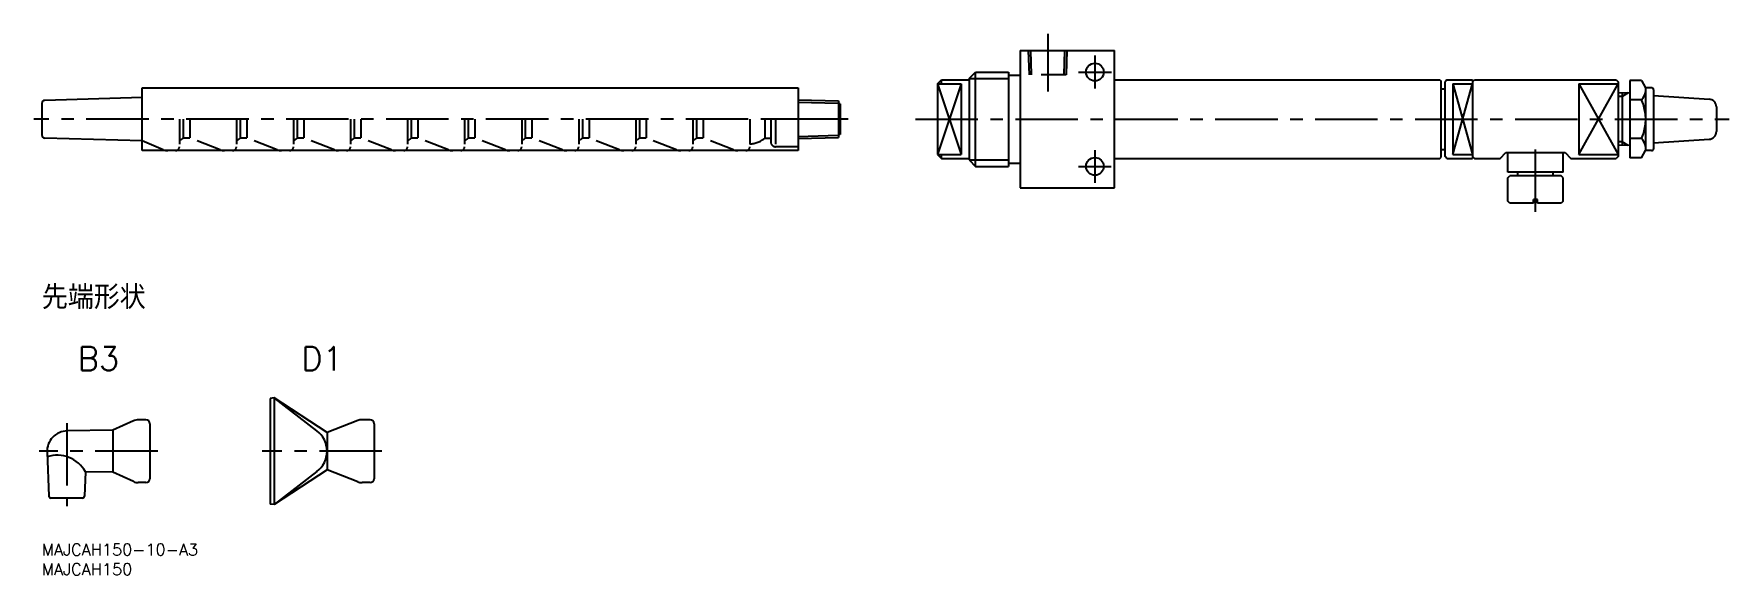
# Model space of a CAD drawing. Extents: x -2 to 429, y -8 to 130.
import ezdxf
from ezdxf.enums import TextEntityAlignment as Align

# ---------------------------------------------------------------- set-up
doc = ezdxf.new("R2010")
doc.units = 0
doc.header["$LTSCALE"] = 0.5
doc.linetypes.add('CENTER', pattern=[50.8, 31.75, -6.35, 6.35, -6.35])
doc.linetypes.add('DASHED', pattern=[19.05, 12.7, -6.35])
for name, color, linetype in [('MSM_CENTER', 1, 'CENTER'), ('MSM_CONTINUOUS', 7, 'CONTINUOUS'), ('MSM_DASHED', 4, 'DASHED'), ('MSM_NARROW', 5, 'CONTINUOUS'), ('MSM_PART_NUMBER', 7, 'CONTINUOUS')]:
    doc.layers.add(name, color=color, linetype=linetype)
doc.styles.get("Standard").update_dxf_attribs({"font": 'txt.shx', "height": 3, "bigfont": 'bigfont.shx'})

# ---------------------------------------------------------------- blocks, each defined once
blk = doc.blocks.new('*U2')
at = {"layer": 'MSM_PART_NUMBER'}
blk.add_text('MAJCAH150-10-A3', height=3, dxfattribs=at).set_placement((0, -3))
blk = doc.blocks.new('*U3')
at = {"layer": 'MSM_PART_NUMBER'}
blk.add_text('MAJCAH150', height=3, dxfattribs=at).set_placement((0, -8))

msp = doc.modelspace()

# ---------------------------------------------------------------- linework, layer by layer
at = {"layer": 'MSM_CENTER'}
for p, q in [((255.72, 129.78), (255.72, 115.07)), ((267.72, 124.25), (267.72, 115.87)), ((263.53, 120.06), (271.91, 120.06)), ((205, 108.06), (-2, 108.06)), ((222.12, 108.06), (428.93, 108.06)), ((267.72, 100.22), (267.72, 91.9)), ((379.72, 84.49), (379.72, 101.49)), ((263.56, 96.06), (271.88, 96.06)), ((6.33, 30.7), (6.33, 9.6)), ((29.48, 23.55), (-0.67, 23.55)), ((86.46, 23.55), (56.06, 23.55))]:
    msp.add_line(p, q, dxfattribs=at)
at = {"layer": 'MSM_CONTINUOUS'}
for p, q in [((248.72, 125.56), (272.72, 125.56)), ((248.72, 125.56), (248.72, 90.56)), ((272.72, 90.56), (272.72, 125.56)), ((227.72, 117.06), (228.72, 118.06)), ((227.72, 117.06), (227.72, 99.06)), ((227.72, 117.06), (233.72, 117.06)), ((228.72, 118.06), (235.72, 118.06)), ((228.72, 117.06), (228.72, 118.06)), ((233.72, 117.06), (233.72, 99.06)), ((235.72, 118.44), (237.35, 120.06)), ((235.72, 118.44), (235.72, 97.68)), ((237.35, 96.06), (237.35, 120.06)), ((237.35, 120.06), (245.72, 120.06)), ((245.72, 120.06), (245.72, 96.06)), ((245.72, 119.25), (248.72, 119.25)), ((272.72, 118.06), (355.42, 118.06)), ((355.42, 118.06), (355.72, 117.76)), ((355.72, 98.36), (355.72, 117.76)), ((357.22, 118.06), (356.72, 117.56)), ((356.72, 98.56), (356.72, 117.56)), ((357.22, 118.06), (363.72, 118.06)), ((358.72, 117.06), (358.72, 99.06)), ((358.72, 117.06), (363.72, 117.06)), ((363.72, 118.06), (363.72, 98.06)), ((363.72, 117.56), (364.22, 118.06)), ((364.22, 118.06), (400.22, 118.06)), ((390.72, 117.06), (390.72, 99.06)), ((390.72, 117.06), (400.72, 117.06)), ((400.22, 118.06), (400.72, 117.56)), ((400.72, 117.56), (400.72, 98.56)), ((403.72, 117.88), (403.72, 98.25)), ((406.68, 117.88), (403.72, 117.88)), ((406.68, 117.88), (407.72, 116.06)), ((0, 112.06), (0, 104.06)), ((25.5, 113.55), (0.77, 112.86)), ((25.5, 116.06), (192.32, 116.06)), ((25.5, 100.06), (25.5, 116.06)), ((192.32, 116.06), (192.32, 100.06)), ((192.32, 113.01), (202.5, 112.71)), ((202.5, 112.71), (202.5, 103.41)), ((355.72, 115.81), (356.72, 115.81)), ((403.72, 114.76), (400.72, 114.67)), ((401.72, 114.7), (401.72, 101.42)), ((406.68, 112.97), (403.72, 112.97)), ((407.72, 116.06), (407.72, 100.06)), ((409.22, 116.06), (407.72, 116.06)), ((409.72, 115.56), (409.72, 100.56)), ((409.72, 114.06), (423.85, 113.18)), ((203, 111.96), (202.5, 111.96)), ((203, 111.96), (203, 104.16)), ((425.72, 111.18), (425.72, 104.94)), ((203, 104.16), (202.5, 104.16)), ((25.5, 102.57), (0.77, 103.26)), ((192.32, 100.06), (25.5, 100.06)), ((192.32, 103.11), (202.5, 103.41)), ((355.72, 100.31), (356.72, 100.31)), ((370.72, 98.06), (372.22, 99.56)), ((372.22, 99.56), (387.22, 99.56)), ((372.72, 94.56), (372.72, 99.56)), ((386.72, 94.56), (386.72, 99.56)), ((387.22, 99.56), (388.72, 98.06)), ((403.72, 101.36), (400.72, 101.45)), ((406.68, 103.15), (403.72, 103.15)), ((406.68, 98.25), (407.72, 100.06)), ((409.22, 100.06), (407.72, 100.06)), ((409.72, 102.06), (423.85, 102.94)), ((227.72, 99.06), (228.72, 98.06)), ((227.72, 99.06), (233.72, 99.06)), ((228.72, 98.06), (228.72, 99.06)), ((228.72, 98.06), (235.72, 98.06)), ((235.72, 97.68), (237.35, 96.06)), ((237.35, 96.06), (245.72, 96.06)), ((245.72, 96.87), (248.72, 96.87)), ((272.72, 98.06), (355.42, 98.06)), ((355.42, 98.06), (355.72, 98.36)), ((357.22, 98.06), (356.72, 98.56)), ((357.22, 98.06), (363.72, 98.06)), ((358.72, 99.06), (363.72, 99.06)), ((363.72, 98.56), (364.22, 98.06)), ((364.22, 98.06), (370.72, 98.06)), ((388.72, 98.06), (400.22, 98.06)), ((390.72, 99.06), (400.72, 99.06)), ((400.72, 98.56), (400.22, 98.06)), ((406.68, 98.25), (403.72, 98.25)), ((248.72, 90.56), (272.72, 90.56)), ((386.72, 94.56), (372.72, 94.56)), ((372.72, 93.16), (373.22, 93.66)), ((372.72, 87.16), (372.72, 93.16)), ((386.22, 93.66), (373.22, 93.66)), ((375.26, 93.66), (375.26, 94.56)), ((384.18, 93.66), (384.18, 94.56)), ((386.72, 93.16), (386.22, 93.66)), ((386.72, 87.16), (386.72, 93.16)), ((373.22, 86.66), (372.72, 87.16)), ((379.22, 86.66), (373.22, 86.66)), ((379.22, 86.66), (379.22, 87.66)), ((380.22, 87.66), (379.22, 87.66)), ((380.22, 86.66), (380.22, 87.66)), ((386.22, 86.66), (380.22, 86.66)), ((386.72, 87.16), (386.22, 86.66)), ((59.06, 37.1), (58.06, 37)), ((58.06, 37), (58.06, 10.1)), ((72.58, 28.34), (59.06, 37.1)), ((69.94, 28.73), (59.06, 37.1)), ((59.06, 37.1), (59.06, 10)), ((23.29, 31.28), (18.09, 28.9)), ((26.48, 31.55), (24.54, 31.55)), ((27.48, 30.55), (27.48, 16.55)), ((80.34, 31.35), (72.58, 28.34)), ((83.46, 31.55), (81.42, 31.55)), ((84.46, 30.55), (84.46, 16.55)), ((18.09, 28.9), (6.44, 28.7)), ((18.09, 28.9), (18.09, 18.2)), ((72.58, 28.34), (72.58, 18.77)), ((1.33, 23.28), (1.81, 12.08)), ((11.12, 18.32), (10.85, 12.08)), ((18.09, 18.2), (11.12, 18.32)), ((23.29, 15.82), (18.09, 18.2)), ((72.58, 18.77), (59.06, 10)), ((69.94, 18.37), (59.06, 10)), ((80.34, 15.75), (72.58, 18.77)), ((26.48, 15.55), (24.54, 15.55)), ((83.46, 15.55), (81.42, 15.55)), ((10.35, 11.6), (2.31, 11.6)), ((59.06, 10), (58.06, 10.1))]:
    msp.add_line(p, q, dxfattribs=at)
for centre in [(267.72, 120.06), (267.72, 96.06)]:
    msp.add_circle(centre, 2.25, dxfattribs=at)
for centre, radius, start, end in [((0.8, 112.06), 0.8, 92, 180), ((404.33, 115.42), 3.4, 313.7504, 0), ((395.71, 108.06), 12.02, 335.8939, 24.1061), ((409.22, 115.56), 0.5, 0, 90), ((423.72, 111.18), 2, 0, 86.4237), ((0.8, 104.06), 0.8, 180, 268), ((423.72, 104.94), 2, 273.5763, 0), ((404.33, 100.7), 3.4, 0, 46.2496), ((409.22, 100.56), 0.5, 270, 0), ((24.54, 28.55), 3, 90, 114.5754), ((26.48, 30.55), 1, 0, 90), ((81.42, 28.55), 3, 90, 111.2168), ((83.46, 30.55), 1, 0, 90), ((6.53, 23.5), 5.2, 90.9747, 182.4473), ((66.01, 23.55), 6.5, 307.2093, 52.7907), ((3.86, 14.11), 8.4, 30.1125, 107.1463), ((24.54, 18.55), 3, 245.4246, 270), ((26.48, 16.55), 1, 270, 0), ((81.42, 18.55), 3, 248.7832, 270), ((83.46, 16.55), 1, 270, 0), ((2.31, 12.1), 0.5, 182.4473, 270), ((10.35, 12.1), 0.5, 270, 357.5527)]:
    msp.add_arc(centre, radius, start, end, dxfattribs=at)
at = {"layer": 'MSM_DASHED'}
for p, q in [((251.05, 119.34), (250.86, 125.54)), ((251.63, 119.34), (251.44, 125.56)), ((260.01, 125.56), (259.81, 119.34)), ((260.59, 125.54), (260.39, 119.34)), ((260.39, 119.34), (251.05, 119.34)), ((35, 108.06), (35, 101.06)), ((35.92, 108.06), (35.92, 103.28)), ((37.62, 108.06), (37.62, 103.28)), ((49.5, 108.06), (49.5, 101.06)), ((50.42, 108.06), (50.42, 103.28)), ((52.12, 108.06), (52.12, 103.28)), ((64, 108.06), (64, 101.06)), ((64.92, 108.06), (64.92, 103.28)), ((66.62, 108.06), (66.62, 103.28)), ((78.5, 108.06), (78.5, 101.06)), ((79.42, 108.06), (79.42, 103.28)), ((81.12, 108.06), (81.12, 103.28)), ((93, 108.06), (93, 101.06)), ((93.92, 108.06), (93.92, 103.28)), ((95.62, 108.06), (95.62, 103.28)), ((107.5, 108.06), (107.5, 101.06)), ((108.42, 108.06), (108.42, 103.28)), ((110.12, 108.06), (110.12, 103.28)), ((122, 108.06), (122, 101.06)), ((122.92, 108.06), (122.92, 103.28)), ((124.62, 108.06), (124.62, 103.28)), ((136.5, 108.06), (136.5, 101.06)), ((137.42, 108.06), (137.42, 103.28)), ((139.12, 108.06), (139.12, 103.28)), ((151, 108.06), (151, 101.06)), ((151.92, 108.06), (151.92, 103.28)), ((153.62, 108.06), (153.62, 103.28)), ((165.5, 108.06), (165.5, 101.06)), ((166.42, 108.06), (166.42, 103.28)), ((168.12, 108.06), (168.12, 103.28)), ((180, 108.06), (180, 101.06)), ((183.82, 108.06), (183.82, 103.24)), ((192.32, 108.06), (185.32, 108.06)), ((185.32, 108.06), (185.32, 102.26)), ((186.52, 108.06), (186.52, 101.06)), ((30.84, 100.3), (25.5, 102.57)), ((34, 100.06), (32.01, 100.06)), ((35.92, 103.28), (37.62, 103.28)), ((45.38, 100.26), (37.62, 103.28)), ((48.5, 100.06), (46.46, 100.06)), ((50.42, 103.28), (52.12, 103.28)), ((59.88, 100.26), (52.12, 103.28)), ((63, 100.06), (60.96, 100.06)), ((64.92, 103.28), (66.62, 103.28)), ((74.38, 100.26), (66.62, 103.28)), ((77.5, 100.06), (75.46, 100.06)), ((79.42, 103.28), (81.12, 103.28)), ((88.88, 100.26), (81.12, 103.28)), ((92, 100.06), (89.96, 100.06)), ((93.92, 103.28), (95.62, 103.28)), ((103.38, 100.26), (95.62, 103.28)), ((106.5, 100.06), (104.46, 100.06)), ((108.42, 103.28), (110.12, 103.28)), ((117.88, 100.26), (110.12, 103.28)), ((121, 100.06), (118.96, 100.06)), ((122.92, 103.28), (124.62, 103.28)), ((132.38, 100.26), (124.62, 103.28)), ((135.5, 100.06), (133.46, 100.06)), ((137.42, 103.28), (139.12, 103.28)), ((146.88, 100.26), (139.12, 103.28)), ((150, 100.06), (147.96, 100.06)), ((151.92, 103.28), (153.62, 103.28)), ((161.38, 100.26), (153.62, 103.28)), ((164.5, 100.06), (162.46, 100.06)), ((166.42, 103.28), (168.12, 103.28)), ((175.88, 100.26), (168.12, 103.28)), ((179, 100.06), (176.96, 100.06)), ((183.82, 103.24), (185.32, 103.24)), ((192.32, 101.06), (186.52, 101.06))]:
    msp.add_line(p, q, dxfattribs=at)
for centre, radius, start, end in [((32.01, 103.06), 3, 246.9611, 270), ((34, 101.06), 1, 270, 0), ((31.9, 108.06), 6.25, 299.7357, 310.0309), ((46.46, 103.06), 3, 248.7832, 270), ((48.5, 101.06), 1, 270, 0), ((46.4, 108.06), 6.25, 299.7357, 310.0309), ((60.96, 103.06), 3, 248.7832, 270), ((63, 101.06), 1, 270, 0), ((60.9, 108.06), 6.25, 299.7357, 310.0309), ((75.46, 103.06), 3, 248.7832, 270), ((77.5, 101.06), 1, 270, 0), ((75.4, 108.06), 6.25, 299.7357, 310.0309), ((89.96, 103.06), 3, 248.7832, 270), ((92, 101.06), 1, 270, 0), ((89.9, 108.06), 6.25, 299.7357, 310.0309), ((104.46, 103.06), 3, 248.7832, 270), ((106.5, 101.06), 1, 270, 0), ((104.4, 108.06), 6.25, 299.7357, 310.0309), ((118.96, 103.06), 3, 248.7832, 270), ((121, 101.06), 1, 270, 0), ((118.9, 108.06), 6.25, 299.7357, 310.0309), ((133.46, 103.06), 3, 248.7832, 270), ((135.5, 101.06), 1, 270, 0), ((133.4, 108.06), 6.25, 299.7357, 310.0309), ((147.96, 103.06), 3, 248.7832, 270), ((150, 101.06), 1, 270, 0), ((147.9, 108.06), 6.25, 299.7357, 310.0309), ((162.46, 103.06), 3, 248.7832, 270), ((164.5, 101.06), 1, 270, 0), ((162.4, 108.06), 6.25, 299.7357, 310.0309), ((176.96, 103.06), 3, 248.7832, 270), ((179, 101.06), 1, 270, 0), ((179.8, 108.06), 6.28, 271.8265, 309.8394), ((186.52, 102.26), 1.2, 180, 270)]:
    msp.add_arc(centre, radius, start, end, dxfattribs=at)
at = {"layer": 'MSM_NARROW'}
for p, q in [((227.72, 117.06), (233.72, 99.06)), ((233.72, 117.06), (227.72, 99.06)), ((235.72, 118.44), (245.72, 118.44)), ((358.72, 99.06), (363.72, 117.06)), ((358.72, 117.06), (363.72, 99.06)), ((390.72, 117.06), (400.72, 99.06)), ((390.72, 99.06), (400.72, 117.06)), ((192.3, 112.43), (202.48, 112.13)), ((401.72, 113.85), (400.72, 113.81)), ((403.29, 114.75), (401.72, 113.85)), ((192.3, 103.69), (202.48, 103.99)), ((401.72, 102.28), (400.72, 102.31)), ((403.29, 101.37), (401.72, 102.28)), ((235.72, 97.68), (245.72, 97.68))]:
    msp.add_line(p, q, dxfattribs=at)

# ---------------------------------------------------------------- block references
at = {"layer": 'MSM_CONTINUOUS'}
for name in ['*U2', '*U3']:
    msp.add_blockref(name, (0, 0), dxfattribs=at)

# ---------------------------------------------------------------- texts
for s, p in [('先端形状', (13.23, 63.03)), ('B3', (14.41, 47.13)), ('D1', (71.26, 47.13))]:
    msp.add_text(s, height=6, dxfattribs=at).set_placement(p, align=Align.MIDDLE)

doc.saveas('drawing.dxf')
